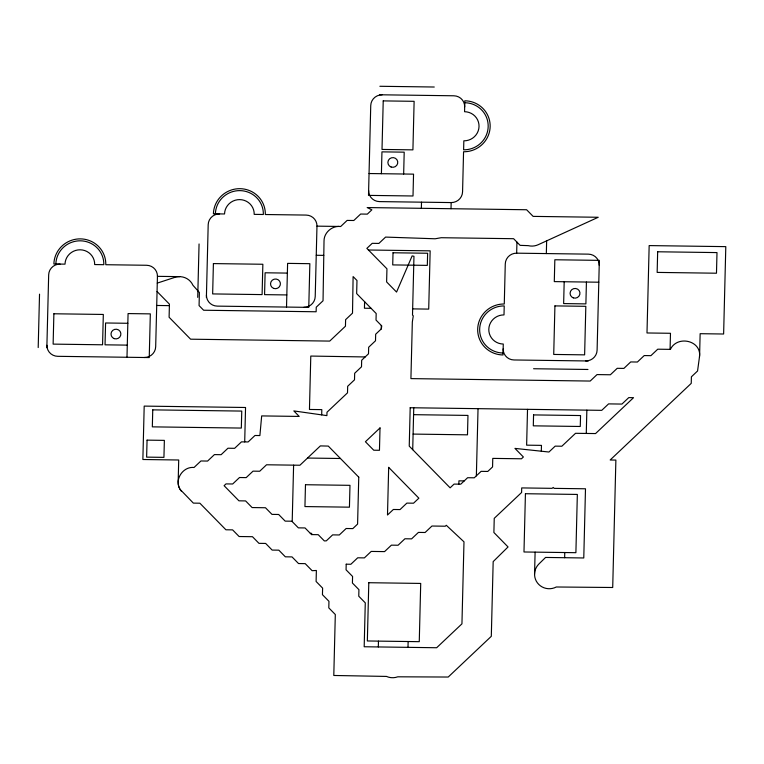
<?xml version="1.0" encoding="UTF-8"?>
<svg xmlns="http://www.w3.org/2000/svg" width="764" height="764" viewBox="0 0 764 764"><rect width="100%" height="100%" fill="white"/><g stroke="black" fill="none" stroke-linecap="round" stroke-linejoin="round"><path stroke-width="1.15" d="M38.2 347.553L39.527 294.159M46.852 347.677L48.667 274.859A11.145 10.906 -14.8 0 1 60.06 264.086M126.986 357.266L128.075 313.574L150.327 313.88L149.238 357.571L57.768 356.32A11.145 10.906 -14.8 0 1 46.91 345.252M55.858 264.029A24.018 23.512 -14.8 0 1 80.421 240.813A24.018 23.512 -14.8 0 1 103.818 264.688L94.669 264.564A14.86 14.545 -14.8 0 0 80.201 249.799A14.86 14.545 -14.8 0 0 65.007 264.153L53.881 264A26.005 25.451 -14.8 0 1 80.468 238.874A26.005 25.451 -14.8 0 1 105.795 264.716L146.583 265.27A11.145 10.906 -14.8 0 1 157.441 276.339L155.684 346.732A11.145 10.906 -14.8 0 1 144.291 357.504M197.733 297.368L199.06 243.964M206.385 297.483L208.19 224.664A11.145 10.906 -14.8 0 1 219.593 213.901M244.7 441.907L245.55 407.489L144.195 406.104L142.868 459.508L178.709 459.995L178.174 481.893M286.519 307.071L287.608 263.379L309.85 263.685L308.771 307.376L217.301 306.125A11.145 10.906 -14.8 0 1 206.442 295.057M292.201 521.573L293.605 465.152M215.391 213.844A24.018 23.512 -14.8 0 1 239.953 190.618A24.018 23.512 -14.8 0 1 263.351 214.493L254.202 214.369A14.86 14.545 -14.8 0 0 239.734 199.605A14.86 14.545 -14.8 0 0 224.54 213.968L213.414 213.815A26.005 25.451 -14.8 0 1 240.001 188.679A26.005 25.451 -14.8 0 1 265.328 214.522L306.116 215.076A11.145 10.906 -14.8 0 1 316.974 226.144L315.217 296.537A11.145 10.906 -14.8 0 1 303.824 307.309M311.655 534.59L311.693 533.367L310.327 533.348M321.682 414.89L321.816 409.628L309.458 409.466L310.786 356.062L365.163 356.95M364.6 301.694L364.438 308.226L371.084 308.322M381.408 173.705L381.952 151.864L404.204 152.16L403.659 174.011M381.236 328.969L381.322 325.474M378.323 646.946L378.466 641.12M412.713 449.671L413.754 407.785M407.995 647.347L408.138 641.521M421.356 208.314L421.508 202.173M451.018 208.715L451.171 202.575A11.145 10.906 -14.8 0 0 462.564 191.812L463.567 151.759A26.005 25.451 -14.8 0 0 490.154 126.623A26.005 25.451 -14.8 0 0 464.837 100.791L464.56 111.706A14.86 14.545 -14.8 0 1 479.028 126.48A14.86 14.545 -14.8 0 1 463.834 140.834L463.614 149.82A24.018 23.512 -14.8 0 0 488.177 126.604A24.018 23.512 -14.8 0 0 464.789 102.729M458.849 484.156L458.925 480.842L464.206 480.919M476.364 475.829L478.035 408.664M503.056 353.016A24.018 23.512 -14.8 0 1 479.658 329.15A24.018 23.512 -14.8 0 1 504.23 305.934L504.001 314.911A14.86 14.545 -14.8 0 0 488.807 329.274A14.86 14.545 -14.8 0 0 503.275 344.039L503.008 354.964A26.005 25.451 -14.8 0 1 477.681 329.122A26.005 25.451 -14.8 0 1 504.278 303.996L505.271 263.943A11.145 10.906 -14.8 0 1 516.665 253.171L516.941 242.112M527.523 409.332L526.635 445.164L541.466 445.374L541.323 451.209M535.106 552.133L534.552 574.241M546.336 253.581L546.652 240.851M564.185 281.744L563.641 303.585L585.883 303.891L586.427 282.04M564.644 557.71L564.768 552.534M586.274 433.446L586.857 410.144M670.076 349.368L670.477 333.285L646.993 332.97L649.161 245.588L725.8 246.638L723.623 334.011L700.139 333.696L699.595 355.623M157.269 283.1L174.784 277.389A14.86 14.545 -14.8 0 1 179.082 276.644L180.533 276.683A14.86 14.545 -14.8 0 1 192.939 285.268L199.394 292.488L199.07 305.59L203.616 310.232L316.134 311.769L316.248 307.185L323.038 300.777L324.022 240.937C323.965 232.437 332.321 225.409 340.658 226.526L347.133 220.414L353.808 220.5L360.646 214.035L367.322 214.13L371.867 209.823L367.169 207.569L526.616 209.747L533.129 216.384L598.231 217.272L538.19 244.719A14.86 14.545 -14.8 0 1 528.23 245.645L520.112 245.349L513.609 238.702L441.191 237.719L435.127 238.779L385.591 237.088L378.887 243.42L372.211 243.334L366.854 248.386L386.947 268.804L386.613 281.926L396.554 292.068L412.13 255.921L413.964 256.293L412.503 315.054L413.276 315.847L412.331 322.007L410.917 378.61L590.19 381.055L597.028 374.589L610.379 374.771L617.216 368.315L623.882 368.401L630.72 361.935L637.396 362.031L644.233 355.566L650.909 355.661L657.747 349.196L670.41 349.368C677.305 334.813 702.049 340.543 699.471 357.046M699.528 356.482L697.561 370.989L691.401 376.814L691.239 383.366L610.159 459.995L615.88 460.071L612.709 587.497L556.307 586.991A14.86 14.545 -14.8 0 1 538.964 563.928L545.572 557.443L583.772 557.968L585.491 488.788L554.129 488.368L553.241 487.451L552.047 488.339L521.707 487.919L521.592 492.503L494.241 518.345L493.888 532.498L508.05 546.948L493.172 561.616L491.309 636.307L448.22 677.038L397.815 676.808A14.86 14.545 -14.8 0 1 386.479 676.426L333.792 675.471L335.31 614.514L328.797 607.877L328.959 601.316L322.446 594.678L322.618 588.118L316.105 581.48L316.372 570.479L312.113 570.689L305.208 563.641L298.533 563.545L292.02 556.908L285.344 556.813L278.831 550.166L272.156 550.08L265.643 543.433L258.967 543.347L252.464 536.7L239.113 536.519L232.6 529.872L225.924 529.786L199.872 503.209L193.359 503.113L180.17 489.457M379.88 86.275L434.267 87.02M379.66 94.774L453.826 95.786A11.145 10.906 -14.8 0 1 464.684 106.855M369.05 173.533L413.544 174.144L413.009 195.985L368.506 195.383L370.741 105.575A11.145 10.906 -14.8 0 1 382.134 94.803M451.171 202.575L379.479 201.6A11.145 10.906 -14.8 0 1 368.63 190.532M316.974 226.144L339.216 226.45M368.449 250.009L430.161 250.85L428.709 309.105L412.656 308.885M516.665 253.171L588.366 254.145A11.145 10.906 -14.8 0 1 599.215 265.223M316.248 255.272L323.783 255.377M287.359 273.092L265.108 272.786L264.573 294.637L286.815 294.933M598.795 282.212L554.292 281.61L554.836 259.76L599.339 260.371L597.104 350.17A11.145 10.906 -14.8 0 1 585.701 360.942M157.441 276.339L179.693 276.644M156.715 305.466L169.388 305.638M127.836 323.287L105.585 322.981L105.04 344.822L127.292 345.127M588.175 360.98L514.01 359.968A11.145 10.906 -14.8 0 1 503.161 348.89M533.578 368.735L587.965 369.47M413.582 414.671L467.969 415.415L467.492 434.831L413.104 434.086M307.52 458.047L340.457 458.495M157.059 291.523L169.427 304.148L169.102 317.251L190.599 339.187L329.714 341.088L345.452 326.209L345.614 319.658L352.51 313.144L353.111 276.568L356.979 280.493L356.654 293.586L376.184 313.517L376.022 320.068L381.752 325.922L381.312 328.892L375.668 334.221L375.506 340.773L368.668 347.238L368.506 353.789L361.668 360.255L361.506 366.806L354.668 373.271L354.506 379.823L347.668 386.288L347.505 392.839L326.992 412.226L326.906 415.626L293.834 410.917L299.221 416.428L261.68 415.912L259.884 435.556L254.975 435.49L248.138 441.945L241.462 441.859L234.624 448.325L227.949 448.229L221.111 454.695L214.436 454.599L207.598 461.064L200.932 460.969L194.046 467.482C182.586 466.241 173.638 480.518 180.524 490.049M181.307 491.118L180.963 490.65M179.75 488.721L179.511 488.196M179.177 487.47L178.977 486.878M178.7 486.076L178.575 485.503M178.394 484.739L178.308 484.109M178.213 483.316L178.193 482.686M53.881 313.775L53.127 344.115L102.567 344.793L103.321 314.453L53.881 313.775M147.06 440.14L146.631 457.13L163.935 457.359L164.365 440.37L147.06 440.14M152.752 409.867L152.332 426.856L241.328 428.069L241.758 411.08L152.752 409.867M213.404 263.59L212.65 293.92L262.1 294.598L262.854 264.258L213.404 263.59M305.476 484.729L304.941 506.57L349.434 507.172L349.979 485.331L305.476 484.729M346.207 564.195L346.063 569.82L352.576 576.457L352.414 583.018L358.927 589.655L358.765 596.216L365.278 602.853L364.189 646.755L436.655 647.738L461.943 623.844L463.987 541.838L446.291 525.279L445.297 526.215L431.947 526.033L425.109 532.498L418.433 532.403L411.595 538.868L404.92 538.773L398.082 545.238L391.407 545.152L384.569 551.608L371.218 551.427L364.38 557.892L357.705 557.796L350.867 564.262L346.207 564.195M358.755 477.166L357.59 524.085L352.815 528.602L346.14 528.507L339.302 534.972L332.627 534.876L326.304 540.855L324.337 540.922L318.216 534.685L311.54 534.59L305.037 527.943L298.361 527.857L291.848 521.21L285.173 521.124L278.659 514.478L271.984 514.382L265.471 507.745L252.12 507.563L245.607 500.917L238.941 500.821L224.1 485.694L226.001 483.898L232.676 483.984L239.514 477.519L246.189 477.615L253.027 471.149L259.703 471.245L266.541 464.779L299.918 465.238L320.374 445.899L328.281 446.081L358.755 477.166M368.792 582.712L367.35 640.967L419.264 641.674L420.716 583.429L368.792 582.712M383.222 100.896L382.01 149.438L412.913 149.859L414.126 101.316L383.222 100.896M380.014 427.926L379.46 450.292L373.739 450.216L365.421 441.726L380.014 427.926M393.021 252.769L392.715 264.907L427.324 265.385L427.63 253.247L393.021 252.769M388.675 467.377L387.491 515.022L393.355 509.483L400.03 509.578L406.868 503.113L413.544 503.199L418.863 498.176L388.675 467.377M410.192 407.737L409.237 446.119L450.12 487.833L454.083 484.089L460.759 484.175L467.597 477.72L474.272 477.806L481.11 471.35L487.785 471.436L492.56 466.928L492.77 458.39L521.478 458.782L523.378 456.987L514.955 448.392L548.953 452.021L555.18 446.128L561.855 446.224L575.531 433.303L595.557 433.57L633.547 397.672L628.772 397.605L621.934 404.07L608.583 403.889L601.745 410.344L410.192 407.737M525.431 493.725L523.98 551.98L575.894 552.687L577.345 494.432L525.431 493.725M533.568 414.909L533.301 425.834L580.268 426.474L580.544 415.549L533.568 414.909M554.922 305.896L553.719 354.439L584.622 354.859L585.826 306.316L554.922 305.896M657.661 251.776L657.155 272.404L716.479 273.216L716.995 252.588L657.661 251.776M573.315 297.874A4.956 4.851 -14.8 0 0 579.895 292.421A4.956 4.851 -14.8 0 0 571.854 289.604A4.956 4.851 -14.8 0 0 573.315 297.874M273.77 288.429A4.956 4.851 -14.8 0 0 280.34 282.976A4.956 4.851 -14.8 0 0 272.299 280.159A4.956 4.851 -14.8 0 0 273.77 288.429M114.237 338.624A4.956 4.851 -14.8 0 0 120.817 333.171A4.956 4.851 -14.8 0 0 112.776 330.354A4.956 4.851 -14.8 0 0 114.237 338.624M391.111 167.02A4.956 4.851 -14.8 0 0 397.691 161.567A4.956 4.851 -14.8 0 0 389.65 158.759A4.956 4.851 -14.8 0 0 391.111 167.02"/></g></svg>
